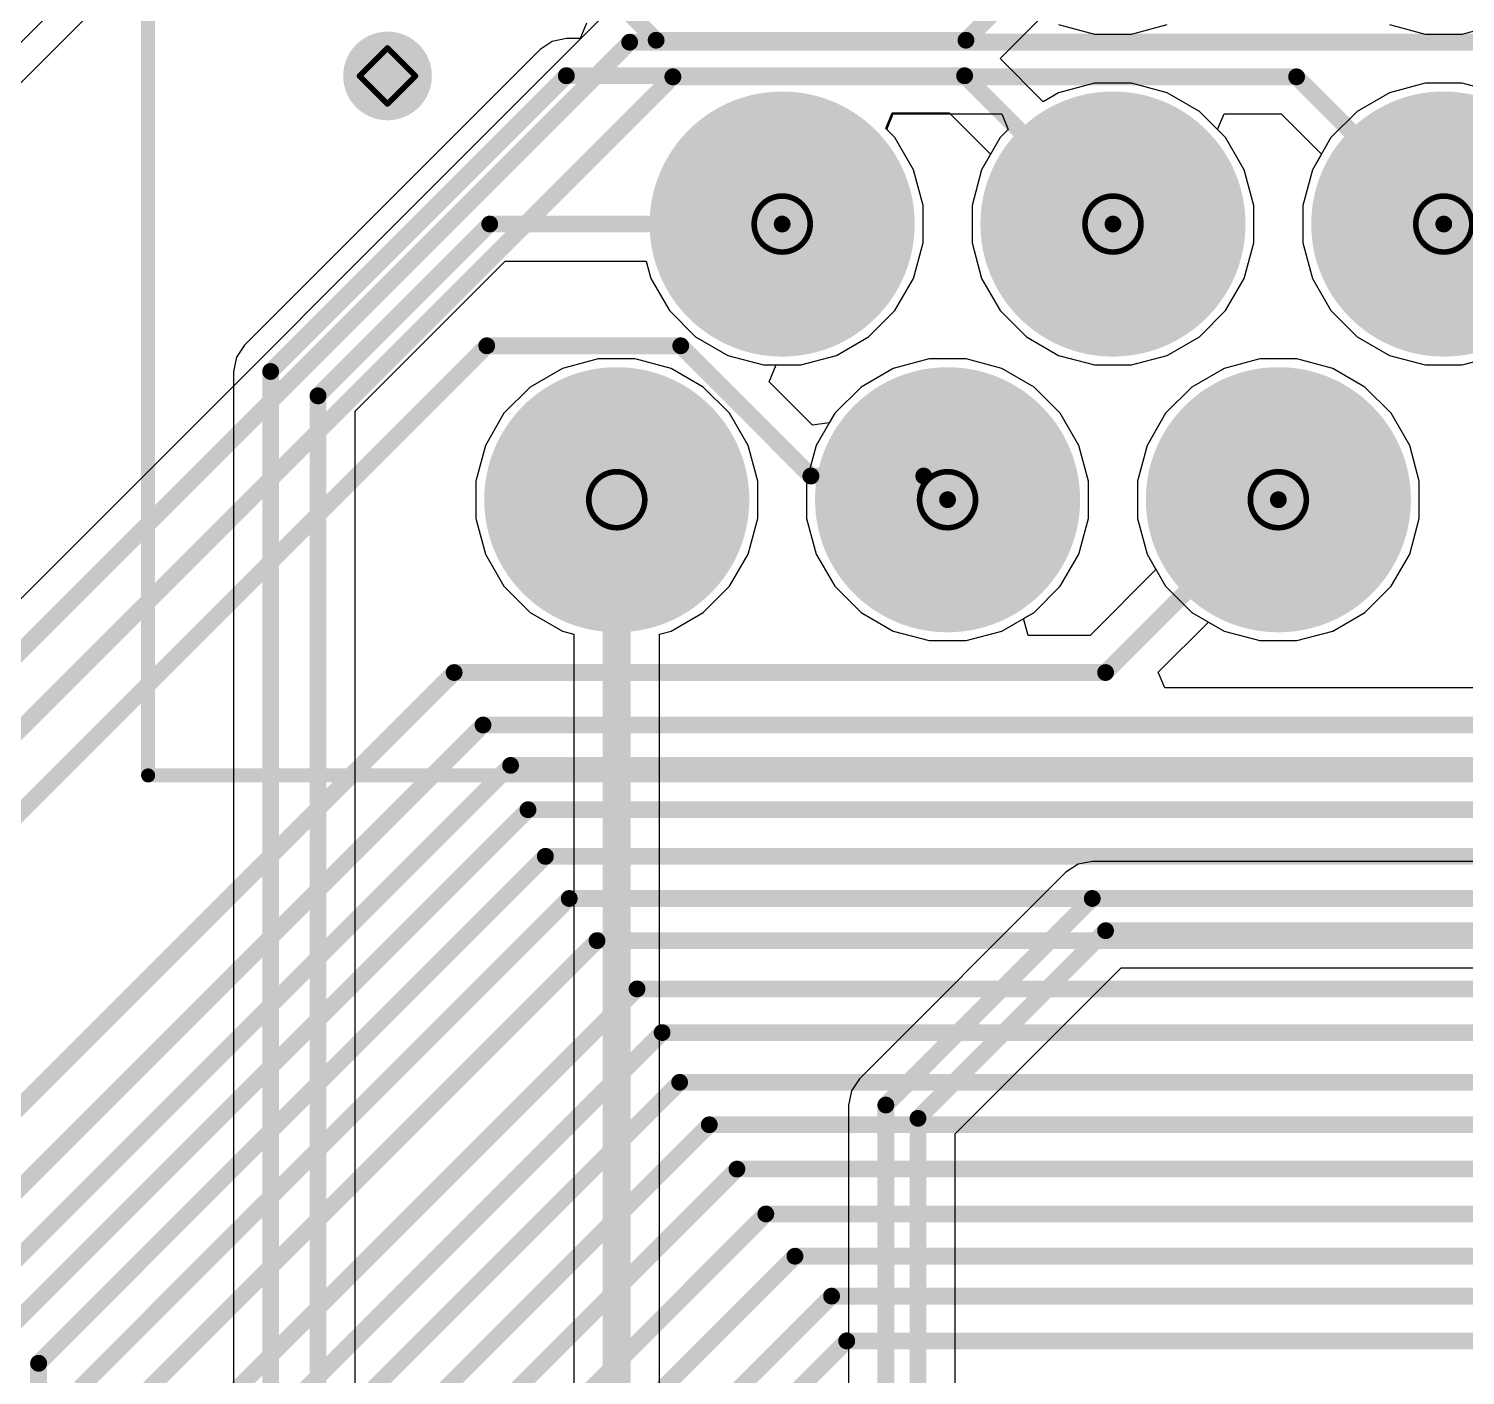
# Model space of a CAD drawing. Header units: inches. Extents: x -31 to 249, y -28 to 261.
# Drawn here: x 9.47 to 22.5, y 62.77 to 74.98 of the extents above; entities that cross this region are included whole.
import ezdxf

# ---------------------------------------------------------------- set-up
doc = ezdxf.new("R2010")
doc.units = ezdxf.units.IN
for name, color, linetype in [('Bottom Layer', 5, 'Continuous'), ('Bottom Solder', 6, 'Continuous'), ('Drill Drawing', 1, 'Continuous'), ('Mechanical 15', 56, 'Continuous'), ('Multi-Layer', 9, 'Continuous'), ('Pad Holes', 156, 'Continuous'), ('Top Layer', 1, 'Continuous'), ('Top Overlay', 2, 'Continuous'), ('Top Paste', 8, 'Continuous'), ('Top Solder', 216, 'Continuous'), ('Via Holes', 16, 'Continuous')]:
    doc.layers.add(name, color=color, linetype=linetype)

# ---------------------------------------------------------------- blocks, each defined once
blk = doc.blocks.new('CS1C470M_CRD54_9')
at = {"layer": 'Top Layer'}
for points in [[(-3.5, 0.55), (-0.7, 0.55), (-0.7, -0.55), (-3.5, -0.55)], [(0.7, 0.55), (3.5, 0.55), (3.5, -0.55), (0.7, -0.55)]]:
    blk.add_hatch(color=1, dxfattribs=at).paths.add_polyline_path(points)
at = {"layer": 'Top Paste'}
for points in [[(-3.5, 0.55), (-0.7, 0.55), (-0.7, -0.55), (-3.5, -0.55)], [(0.7, 0.55), (3.5, 0.55), (3.5, -0.55), (0.7, -0.55)]]:
    blk.add_hatch(color=8, dxfattribs=at).paths.add_polyline_path(points)
at = {"layer": 'Top Solder'}
for points in [[(-3.551, 0.601), (-0.649, 0.601), (-0.649, -0.601), (-3.551, -0.601)], [(0.649, 0.601), (3.551, 0.601), (3.551, -0.601), (0.649, -0.601)]]:
    blk.add_hatch(color=216, dxfattribs=at).paths.add_polyline_path(points)
at = {"layer": 'Mechanical 15'}
for p, q in [((-1.896, 0.48), (-2.04, 0.48)), ((-2.04, 0.48), (-2.04, -0.48)), ((-1.896, -0.48), (-1.896, 0.48)), ((-1.68, 0.072), (-2.256, 0.072)), ((-2.256, 0.072), (-2.256, -0.072)), ((-1.68, -0.072), (-1.68, 0.072)), ((1.68, 0.072), (2.256, 0.072)), ((1.68, -0.072), (1.68, 0.072)), ((2.256, 0.072), (2.256, -0.072)), ((-2.256, -0.072), (-1.68, -0.072)), ((2.256, -0.072), (1.68, -0.072)), ((-2.04, -0.48), (-1.896, -0.48))]:
    blk.add_line(p, q, dxfattribs=at)
at = {"layer": 'Top Overlay'}
for points in [[(-1.349, 2.649, 0.127, 0.127, 0), (-2.659, 1.341, 0.127, 0.127, 0)], [(-1.349, 2.649, 0.127, 0.127, 0), (2.659, 2.649, 0.127, 0.127, 0)], [(2.659, 2.649, 0.127, 0.127, 0), (2.659, 0.607, 0.127, 0.127, 0)], [(-2.659, 1.341, 0.127, 0.127, 0), (-2.659, 0.607, 0.127, 0.127, 0)], [(-3.116, 1.194, 0.127, 0.127, 0), (-3.116, 0.737, 0.127, 0.127, 0)], [(-3.344, 0.965, 0.127, 0.127, 0), (-2.887, 0.965, 0.127, 0.127, 0)], [(-2.659, -0.607, 0.127, 0.127, 0), (-2.659, -1.331, 0.127, 0.127, 0)], [(2.649, -0.607, 0.127, 0.127, 0), (2.649, -2.619, 0.127, 0.127, 0)], [(-2.659, -1.331, 0.127, 0.127, 0), (-1.372, -2.619, 0.127, 0.127, 0)], [(-1.372, -2.619, 0.127, 0.127, 0), (2.649, -2.619, 0.127, 0.127, 0)]]:
    blk.add_lwpolyline(points, format="xyseb", dxfattribs=at)
for points in [[(-1.38, 2.649, 0.0635, 0.0635, 1), (-1.317, 2.649, 0.0635, 0.0635, 1)], [(-1.38, 2.649, 0.0635, 0.0635, 1), (-1.317, 2.649, 0.0635, 0.0635, 1)], [(2.628, 2.649, 0.0635, 0.0635, 1), (2.691, 2.649, 0.0635, 0.0635, 1)], [(2.628, 2.649, 0.0635, 0.0635, 1), (2.691, 2.649, 0.0635, 0.0635, 1)], [(-2.691, 1.341, 0.0635, 0.0635, 1), (-2.628, 1.341, 0.0635, 0.0635, 1)], [(-2.691, 1.341, 0.0635, 0.0635, 1), (-2.628, 1.341, 0.0635, 0.0635, 1)], [(-3.148, 1.194, 0.0635, 0.0635, 1), (-3.084, 1.194, 0.0635, 0.0635, 1)], [(-3.376, 0.965, 0.0635, 0.0635, 1), (-3.313, 0.965, 0.0635, 0.0635, 1)], [(-2.919, 0.965, 0.0635, 0.0635, 1), (-2.855, 0.965, 0.0635, 0.0635, 1)], [(-3.148, 0.737, 0.0635, 0.0635, 1), (-3.084, 0.737, 0.0635, 0.0635, 1)], [(-2.691, 0.607, 0.0635, 0.0635, 1), (-2.628, 0.607, 0.0635, 0.0635, 1)], [(2.628, 0.607, 0.0635, 0.0635, 1), (2.691, 0.607, 0.0635, 0.0635, 1)], [(-2.691, -0.607, 0.0635, 0.0635, 1), (-2.628, -0.607, 0.0635, 0.0635, 1)], [(2.617, -0.607, 0.0635, 0.0635, 1), (2.681, -0.607, 0.0635, 0.0635, 1)], [(-2.691, -1.331, 0.0635, 0.0635, 1), (-2.628, -1.331, 0.0635, 0.0635, 1)], [(-2.691, -1.331, 0.0635, 0.0635, 1), (-2.628, -1.331, 0.0635, 0.0635, 1)], [(-1.403, -2.619, 0.0635, 0.0635, 1), (-1.34, -2.619, 0.0635, 0.0635, 1)], [(-1.403, -2.619, 0.0635, 0.0635, 1), (-1.34, -2.619, 0.0635, 0.0635, 1)], [(2.617, -2.619, 0.0635, 0.0635, 1), (2.681, -2.619, 0.0635, 0.0635, 1)], [(2.617, -2.619, 0.0635, 0.0635, 1), (2.681, -2.619, 0.0635, 0.0635, 1)]]:
    blk.add_lwpolyline(points, format="xyseb", close=True, dxfattribs=at)
blk = doc.blocks.new('6437288_3_41')
at = {"layer": 'Bottom Layer'}
h = blk.add_hatch(color=5, dxfattribs=at)
edge = h.paths.add_edge_path()
edge.add_arc((22.25, 7.25), 1.1, 0, 360)
h = blk.add_hatch(color=5, dxfattribs=at)
edge = h.paths.add_edge_path()
edge.add_arc((25.25, 7.25), 1.1, 0, 360)
h = blk.add_hatch(color=5, dxfattribs=at)
edge = h.paths.add_edge_path()
edge.add_arc((28.25, 7.25), 1.1, 0, 360)
h = blk.add_hatch(color=5, dxfattribs=at)
edge = h.paths.add_edge_path()
edge.add_arc((20.75, 4.75), 1.1, 0, 360)
h = blk.add_hatch(color=5, dxfattribs=at)
edge = h.paths.add_edge_path()
edge.add_arc((23.75, 4.75), 1.1, 0, 360)
h = blk.add_hatch(color=5, dxfattribs=at)
edge = h.paths.add_edge_path()
edge.add_arc((26.75, 4.75), 1.1, 0, 360)
at = {"layer": 'Bottom Solder'}
h = blk.add_hatch(color=6, dxfattribs=at)
edge = h.paths.add_edge_path()
edge.add_arc((22.25, 7.25), 1.202, 0, 360)
h = blk.add_hatch(color=6, dxfattribs=at)
edge = h.paths.add_edge_path()
edge.add_arc((25.25, 7.25), 1.202, 0, 360)
h = blk.add_hatch(color=6, dxfattribs=at)
edge = h.paths.add_edge_path()
edge.add_arc((28.25, 7.25), 1.202, 0, 360)
h = blk.add_hatch(color=6, dxfattribs=at)
edge = h.paths.add_edge_path()
edge.add_arc((20.75, 4.75), 1.202, 0, 360)
h = blk.add_hatch(color=6, dxfattribs=at)
edge = h.paths.add_edge_path()
edge.add_arc((23.75, 4.75), 1.202, 0, 360)
h = blk.add_hatch(color=6, dxfattribs=at)
edge = h.paths.add_edge_path()
edge.add_arc((26.75, 4.75), 1.202, 0, 360)
at = {"layer": 'Multi-Layer'}
h = blk.add_hatch(color=9, dxfattribs=at)
edge = h.paths.add_edge_path()
edge.add_arc((22.25, 7.25), 1.1, 0, 360)
h = blk.add_hatch(color=9, dxfattribs=at)
edge = h.paths.add_edge_path()
edge.add_arc((25.25, 7.25), 1.1, 0, 360)
h = blk.add_hatch(color=9, dxfattribs=at)
edge = h.paths.add_edge_path()
edge.add_arc((28.25, 7.25), 1.1, 0, 360)
h = blk.add_hatch(color=9, dxfattribs=at)
edge = h.paths.add_edge_path()
edge.add_arc((20.75, 4.75), 1.1, 0, 360)
h = blk.add_hatch(color=9, dxfattribs=at)
edge = h.paths.add_edge_path()
edge.add_arc((23.75, 4.75), 1.1, 0, 360)
h = blk.add_hatch(color=9, dxfattribs=at)
edge = h.paths.add_edge_path()
edge.add_arc((26.75, 4.75), 1.1, 0, 360)
at = {"layer": 'Pad Holes'}
h = blk.add_hatch(color=7, dxfattribs=at)
edge = h.paths.add_edge_path()
edge.add_arc((22.25, 7.25), 0.65, 0, 360)
h = blk.add_hatch(color=7, dxfattribs=at)
edge = h.paths.add_edge_path()
edge.add_arc((25.25, 7.25), 0.65, 0, 360)
h = blk.add_hatch(color=7, dxfattribs=at)
edge = h.paths.add_edge_path()
edge.add_arc((28.25, 7.25), 0.65, 0, 360)
h = blk.add_hatch(color=7, dxfattribs=at)
edge = h.paths.add_edge_path()
edge.add_arc((20.75, 4.75), 0.65, 0, 360)
h = blk.add_hatch(color=7, dxfattribs=at)
edge = h.paths.add_edge_path()
edge.add_arc((23.75, 4.75), 0.65, 0, 360)
h = blk.add_hatch(color=7, dxfattribs=at)
edge = h.paths.add_edge_path()
edge.add_arc((26.75, 4.75), 0.65, 0, 360)
at = {"layer": 'Top Layer'}
h = blk.add_hatch(color=1, dxfattribs=at)
edge = h.paths.add_edge_path()
edge.add_arc((22.25, 7.25), 1.1, 0, 360)
h = blk.add_hatch(color=1, dxfattribs=at)
edge = h.paths.add_edge_path()
edge.add_arc((25.25, 7.25), 1.1, 0, 360)
h = blk.add_hatch(color=1, dxfattribs=at)
edge = h.paths.add_edge_path()
edge.add_arc((28.25, 7.25), 1.1, 0, 360)
h = blk.add_hatch(color=1, dxfattribs=at)
edge = h.paths.add_edge_path()
edge.add_arc((20.75, 4.75), 1.1, 0, 360)
h = blk.add_hatch(color=1, dxfattribs=at)
edge = h.paths.add_edge_path()
edge.add_arc((23.75, 4.75), 1.1, 0, 360)
h = blk.add_hatch(color=1, dxfattribs=at)
edge = h.paths.add_edge_path()
edge.add_arc((26.75, 4.75), 1.1, 0, 360)
at = {"layer": 'Top Solder'}
h = blk.add_hatch(color=216, dxfattribs=at)
edge = h.paths.add_edge_path()
edge.add_arc((22.25, 7.25), 1.202, 0, 360)
h = blk.add_hatch(color=216, dxfattribs=at)
edge = h.paths.add_edge_path()
edge.add_arc((25.25, 7.25), 1.202, 0, 360)
h = blk.add_hatch(color=216, dxfattribs=at)
edge = h.paths.add_edge_path()
edge.add_arc((28.25, 7.25), 1.202, 0, 360)
h = blk.add_hatch(color=216, dxfattribs=at)
edge = h.paths.add_edge_path()
edge.add_arc((20.75, 4.75), 1.202, 0, 360)
h = blk.add_hatch(color=216, dxfattribs=at)
edge = h.paths.add_edge_path()
edge.add_arc((23.75, 4.75), 1.202, 0, 360)
h = blk.add_hatch(color=216, dxfattribs=at)
edge = h.paths.add_edge_path()
edge.add_arc((26.75, 4.75), 1.202, 0, 360)
at = {"layer": 'Top Overlay'}
for points in [[(32.5, 9.75, 0.127, 0.127, 0), (-32.5, 9.75, 0.127, 0.127, 0)], [(32.5, 9.75, 0.127, 0.127, 0), (32.5, -3.75, 0.127, 0.127, 0)]]:
    blk.add_lwpolyline(points, format="xyseb", dxfattribs=at)
blk.add_lwpolyline([(32.468, 9.75, 0.0635, 0.0635, 1), (32.532, 9.75, 0.0635, 0.0635, 1)], format="xyseb", close=True, dxfattribs=at)
blk.add_lwpolyline([(32.468, 9.75, 0.0635, 0.0635, 1), (32.532, 9.75, 0.0635, 0.0635, 1)], format="xyseb", close=True, dxfattribs=at)

msp = doc.modelspace()

# ---------------------------------------------------------------- hatches: boundary and pattern name
at = {"layer": 'Bottom Layer'}
h = msp.add_hatch(color=5, dxfattribs=at)
edge = h.paths.add_edge_path()
edge.add_arc((12.722, 74.549), 0.3, 0, 360)
at = {"layer": 'Bottom Solder'}
h = msp.add_hatch(color=6, dxfattribs=at)
edge = h.paths.add_edge_path()
edge.add_arc((12.722, 74.549), 0.402, 0, 360)
at = {"layer": 'Top Layer'}
h = msp.add_hatch(color=1, dxfattribs=at)
edge = h.paths.add_edge_path()
edge.add_arc((12.722, 74.549), 0.3, 0, 360)
at = {"layer": 'Top Solder'}
h = msp.add_hatch(color=216, dxfattribs=at)
edge = h.paths.add_edge_path()
edge.add_arc((12.722, 74.549), 0.402, 0, 360)
at = {"layer": 'Via Holes'}
h = msp.add_hatch(color=7, dxfattribs=at)
edge = h.paths.add_edge_path()
edge.add_arc((12.722, 74.549), 0.15, 0, 360)

# ---------------------------------------------------------------- linework, layer by layer
at = {"layer": 'Bottom Layer'}
for p, q in [((10.008, 75.465), (5.004, 70.462)), ((5.263, 70.354), (10.191, 75.282)), ((14.68, 75.093), (6.47, 66.883)), ((17.25, 74.063), (17.309, 74.204)), ((17.309, 74.204), (18.293, 74.204)), ((18.293, 74.204), (18.351, 74.063)), ((20.25, 74.063), (20.309, 74.204)), ((20.309, 74.204), (20.826, 74.204)), ((20.826, 74.204), (21.191, 73.839)), ((17.323, 73.99), (17.25, 74.063)), ((18.351, 74.063), (18.278, 73.99)), ((20.323, 73.99), (20.25, 74.063)), ((17.492, 73.699), (17.323, 73.99)), ((18.278, 73.99), (18.11, 73.699)), ((20.492, 73.699), (20.323, 73.99)), ((21.191, 73.839), (21.11, 73.699)), ((17.579, 73.374), (17.492, 73.699)), ((18.11, 73.699), (18.023, 73.374)), ((20.579, 73.374), (20.492, 73.699)), ((21.11, 73.699), (21.023, 73.374)), ((17.579, 73.037), (17.579, 73.374)), ((18.023, 73.374), (18.023, 73.037)), ((20.579, 73.037), (20.579, 73.374)), ((21.023, 73.374), (21.023, 73.037)), ((17.492, 72.712), (17.579, 73.037)), ((18.023, 73.037), (18.11, 72.712)), ((20.492, 72.712), (20.579, 73.037)), ((21.023, 73.037), (21.11, 72.712)), ((17.323, 72.421), (17.492, 72.712)), ((18.11, 72.712), (18.278, 72.421)), ((20.323, 72.421), (20.492, 72.712)), ((21.11, 72.712), (21.278, 72.421)), ((17.085, 72.183), (17.323, 72.421)), ((18.278, 72.421), (18.516, 72.183)), ((20.085, 72.183), (20.323, 72.421)), ((21.278, 72.421), (21.516, 72.183)), ((16.794, 72.015), (17.085, 72.183)), ((18.516, 72.183), (18.808, 72.015)), ((19.794, 72.015), (20.085, 72.183)), ((21.516, 72.183), (21.808, 72.015)), ((16.184, 71.775), (16.247, 71.928)), ((16.247, 71.928), (16.469, 71.928)), ((16.469, 71.928), (16.794, 72.015)), ((17.633, 71.983), (17.308, 71.896)), ((17.969, 71.983), (17.633, 71.983)), ((18.294, 71.896), (17.969, 71.983)), ((18.808, 72.015), (19.133, 71.928)), ((19.133, 71.928), (19.469, 71.928)), ((19.469, 71.928), (19.794, 72.015)), ((20.633, 71.983), (20.308, 71.896)), ((20.969, 71.983), (20.633, 71.983)), ((21.294, 71.896), (20.969, 71.983)), ((21.808, 72.015), (22.133, 71.928)), ((22.133, 71.928), (22.469, 71.928)), ((22.469, 71.928), (22.794, 72.015)), ((17.308, 71.896), (17.016, 71.728)), ((18.585, 71.728), (18.294, 71.896)), ((20.308, 71.896), (20.016, 71.728)), ((21.585, 71.728), (21.294, 71.896)), ((16.577, 71.383), (16.184, 71.775)), ((17.016, 71.728), (16.778, 71.49)), ((18.823, 71.49), (18.585, 71.728)), ((20.016, 71.728), (19.778, 71.49)), ((21.823, 71.49), (21.585, 71.728)), ((16.728, 71.402), (16.577, 71.383)), ((16.778, 71.49), (16.728, 71.402)), ((18.992, 71.199), (18.823, 71.49)), ((19.778, 71.49), (19.61, 71.199)), ((21.992, 71.199), (21.823, 71.49)), ((19.079, 70.874), (18.992, 71.199)), ((19.61, 71.199), (19.523, 70.874)), ((22.079, 70.874), (21.992, 71.199)), ((19.079, 70.537), (19.079, 70.874)), ((19.523, 70.874), (19.523, 70.537)), ((22.079, 70.537), (22.079, 70.874)), ((18.992, 70.212), (19.079, 70.537)), ((19.523, 70.537), (19.61, 70.212)), ((21.992, 70.212), (22.079, 70.537)), ((18.823, 69.921), (18.992, 70.212)), ((19.61, 70.212), (19.691, 70.072)), ((21.823, 69.921), (21.992, 70.212)), ((19.691, 70.072), (19.095, 69.476)), ((18.585, 69.683), (18.823, 69.921)), ((21.585, 69.683), (21.823, 69.921)), ((18.49, 69.628), (18.585, 69.683)), ((18.531, 69.476), (18.49, 69.628)), ((19.712, 69.141), (20.167, 69.596)), ((20.167, 69.596), (20.308, 69.515)), ((21.294, 69.515), (21.585, 69.683)), ((19.095, 69.476), (18.531, 69.476)), ((20.308, 69.515), (20.633, 69.428)), ((20.969, 69.428), (21.294, 69.515)), ((20.633, 69.428), (20.969, 69.428)), ((19.77, 69), (19.712, 69.141)), ((33.451, 69), (19.77, 69))]:
    msp.add_line(p, q, dxfattribs=at)
for points in [[(6.708, 66.645, 0.152, 0.152, 0), (14.918, 74.855, 0.152, 0.152, 0)], [(14.918, 74.855, 0.152, 0.152, 0), (23.651, 74.855, 0.152, 0.152, 0)], [(7.12, 66.351, 0.152, 0.152, 0), (15.309, 74.541, 0.152, 0.152, 0)], [(15.309, 74.541, 0.152, 0.152, 0), (20.966, 74.541, 0.152, 0.152, 0)], [(20.966, 74.541, 0.152, 0.152, 0), (22.301, 73.206, 0.152, 0.152, 0)], [(7.554, 66.034, 0.152, 0.152, 0), (13.622, 72.102, 0.152, 0.152, 0)], [(13.622, 72.102, 0.152, 0.152, 0), (15.381, 72.102, 0.152, 0.152, 0)], [(15.381, 72.102, 0.152, 0.152, 0), (16.561, 70.921, 0.152, 0.152, 0)], [(16.561, 70.921, 0.152, 0.152, 0), (17.585, 70.921, 0.152, 0.152, 0)], [(17.585, 70.921, 0.152, 0.152, 0), (17.801, 70.706, 0.152, 0.152, 0)], [(19.234, 69.139, 0.152, 0.152, 0), (20.801, 70.706, 0.152, 0.152, 0)], [(7.979, 63.792, 0.152, 0.152, 0), (13.326, 69.139, 0.152, 0.152, 0)], [(13.326, 69.139, 0.152, 0.152, 0), (19.234, 69.139, 0.152, 0.152, 0)], [(8.398, 63.473, 0.152, 0.152, 0), (13.588, 68.663, 0.152, 0.152, 0)], [(13.588, 68.663, 0.152, 0.152, 0), (33.591, 68.663, 0.152, 0.152, 0)], [(8.793, 63.252, 0.152, 0.152, 0), (13.838, 68.297, 0.152, 0.152, 0)], [(13.838, 68.297, 0.152, 0.152, 0), (33.784, 68.297, 0.152, 0.152, 0)], [(9.17, 63.069, 0.152, 0.152, 0), (13.996, 67.895, 0.152, 0.152, 0)], [(13.996, 67.895, 0.152, 0.152, 0), (33.947, 67.895, 0.152, 0.152, 0)], [(9.557, 62.875, 0.152, 0.152, 0), (14.154, 67.472, 0.152, 0.152, 0)], [(14.154, 67.472, 0.152, 0.152, 0), (34.093, 67.472, 0.152, 0.152, 0)], [(9.933, 62.652, 0.152, 0.152, 0), (14.37, 67.09, 0.152, 0.152, 0)], [(14.37, 67.09, 0.152, 0.152, 0), (34.285, 67.09, 0.152, 0.152, 0)], [(10.33, 62.416, 0.152, 0.152, 0), (14.622, 66.708, 0.152, 0.152, 0)], [(14.622, 66.708, 0.152, 0.152, 0), (34.501, 66.708, 0.152, 0.152, 0)], [(10.86, 62.145, 0.152, 0.152, 0), (14.985, 66.27, 0.152, 0.152, 0)], [(14.985, 66.27, 0.152, 0.152, 0), (45.865, 66.27, 0.152, 0.152, 0)], [(11.248, 61.91, 0.152, 0.152, 0), (15.212, 65.874, 0.152, 0.152, 0)], [(15.212, 65.874, 0.152, 0.152, 0), (48.47, 65.874, 0.152, 0.152, 0)], [(11.636, 61.687, 0.152, 0.152, 0), (15.371, 65.423, 0.152, 0.152, 0)], [(15.371, 65.423, 0.152, 0.152, 0), (50.226, 65.423, 0.152, 0.152, 0)], [(12.02, 61.418, 0.152, 0.152, 0), (15.64, 65.038, 0.152, 0.152, 0)], [(15.64, 65.038, 0.152, 0.152, 0), (50.634, 65.038, 0.152, 0.152, 0)], [(12.385, 61.13, 0.152, 0.152, 0), (15.891, 64.636, 0.152, 0.152, 0)], [(15.891, 64.636, 0.152, 0.152, 0), (52.433, 64.636, 0.152, 0.152, 0)], [(12.799, 60.874, 0.152, 0.152, 0), (16.153, 64.229, 0.152, 0.152, 0)], [(16.153, 64.229, 0.152, 0.152, 0), (52.824, 64.229, 0.152, 0.152, 0)], [(13.204, 60.633, 0.152, 0.152, 0), (16.417, 63.846, 0.152, 0.152, 0)], [(16.417, 63.846, 0.152, 0.152, 0), (55.441, 63.846, 0.152, 0.152, 0)], [(13.646, 60.381, 0.152, 0.152, 0), (16.749, 63.484, 0.152, 0.152, 0)], [(16.749, 63.484, 0.152, 0.152, 0), (58.079, 63.484, 0.152, 0.152, 0)], [(14.069, 60.26, 0.152, 0.152, 0), (16.886, 63.078, 0.152, 0.152, 0)], [(16.886, 63.078, 0.152, 0.152, 0), (60.673, 63.078, 0.152, 0.152, 0)], [(9.557, 19.267, 0.152, 0.152, 0), (9.557, 62.875, 0.152, 0.152, 0)]]:
    msp.add_lwpolyline(points, format="xyseb", dxfattribs=at)
for points in [[(14.88, 74.855, 0.0762, 0.0762, 1), (14.956, 74.855, 0.0762, 0.0762, 1)], [(14.88, 74.855, 0.0762, 0.0762, 1), (14.956, 74.855, 0.0762, 0.0762, 1)], [(15.271, 74.541, 0.0762, 0.0762, 1), (15.348, 74.541, 0.0762, 0.0762, 1)], [(15.271, 74.541, 0.0762, 0.0762, 1), (15.348, 74.541, 0.0762, 0.0762, 1)], [(20.928, 74.541, 0.0762, 0.0762, 1), (21.004, 74.541, 0.0762, 0.0762, 1)], [(20.928, 74.541, 0.0762, 0.0762, 1), (21.004, 74.541, 0.0762, 0.0762, 1)], [(22.263, 73.206, 0.0762, 0.0762, 1), (22.339, 73.206, 0.0762, 0.0762, 1)], [(13.584, 72.102, 0.0762, 0.0762, 1), (13.66, 72.102, 0.0762, 0.0762, 1)], [(13.584, 72.102, 0.0762, 0.0762, 1), (13.66, 72.102, 0.0762, 0.0762, 1)], [(15.343, 72.102, 0.0762, 0.0762, 1), (15.419, 72.102, 0.0762, 0.0762, 1)], [(15.343, 72.102, 0.0762, 0.0762, 1), (15.419, 72.102, 0.0762, 0.0762, 1)], [(16.523, 70.921, 0.0762, 0.0762, 1), (16.6, 70.921, 0.0762, 0.0762, 1)], [(16.523, 70.921, 0.0762, 0.0762, 1), (16.6, 70.921, 0.0762, 0.0762, 1)], [(17.547, 70.921, 0.0762, 0.0762, 1), (17.623, 70.921, 0.0762, 0.0762, 1)], [(17.547, 70.921, 0.0762, 0.0762, 1), (17.623, 70.921, 0.0762, 0.0762, 1)], [(17.763, 70.706, 0.0762, 0.0762, 1), (17.839, 70.706, 0.0762, 0.0762, 1)], [(20.763, 70.706, 0.0762, 0.0762, 1), (20.839, 70.706, 0.0762, 0.0762, 1)], [(13.288, 69.139, 0.0762, 0.0762, 1), (13.364, 69.139, 0.0762, 0.0762, 1)], [(13.288, 69.139, 0.0762, 0.0762, 1), (13.364, 69.139, 0.0762, 0.0762, 1)], [(19.196, 69.139, 0.0762, 0.0762, 1), (19.272, 69.139, 0.0762, 0.0762, 1)], [(19.196, 69.139, 0.0762, 0.0762, 1), (19.272, 69.139, 0.0762, 0.0762, 1)], [(13.55, 68.663, 0.0762, 0.0762, 1), (13.626, 68.663, 0.0762, 0.0762, 1)], [(13.55, 68.663, 0.0762, 0.0762, 1), (13.626, 68.663, 0.0762, 0.0762, 1)], [(13.8, 68.297, 0.0762, 0.0762, 1), (13.876, 68.297, 0.0762, 0.0762, 1)], [(13.8, 68.297, 0.0762, 0.0762, 1), (13.876, 68.297, 0.0762, 0.0762, 1)], [(13.958, 67.895, 0.0762, 0.0762, 1), (14.034, 67.895, 0.0762, 0.0762, 1)], [(13.958, 67.895, 0.0762, 0.0762, 1), (14.034, 67.895, 0.0762, 0.0762, 1)], [(14.115, 67.472, 0.0762, 0.0762, 1), (14.192, 67.472, 0.0762, 0.0762, 1)], [(14.115, 67.472, 0.0762, 0.0762, 1), (14.192, 67.472, 0.0762, 0.0762, 1)], [(14.332, 67.09, 0.0762, 0.0762, 1), (14.408, 67.09, 0.0762, 0.0762, 1)], [(14.332, 67.09, 0.0762, 0.0762, 1), (14.408, 67.09, 0.0762, 0.0762, 1)], [(14.584, 66.708, 0.0762, 0.0762, 1), (14.66, 66.708, 0.0762, 0.0762, 1)], [(14.584, 66.708, 0.0762, 0.0762, 1), (14.66, 66.708, 0.0762, 0.0762, 1)], [(14.947, 66.27, 0.0762, 0.0762, 1), (15.023, 66.27, 0.0762, 0.0762, 1)], [(14.947, 66.27, 0.0762, 0.0762, 1), (15.023, 66.27, 0.0762, 0.0762, 1)], [(15.174, 65.874, 0.0762, 0.0762, 1), (15.25, 65.874, 0.0762, 0.0762, 1)], [(15.174, 65.874, 0.0762, 0.0762, 1), (15.25, 65.874, 0.0762, 0.0762, 1)], [(15.333, 65.423, 0.0762, 0.0762, 1), (15.409, 65.423, 0.0762, 0.0762, 1)], [(15.333, 65.423, 0.0762, 0.0762, 1), (15.409, 65.423, 0.0762, 0.0762, 1)], [(15.602, 65.038, 0.0762, 0.0762, 1), (15.678, 65.038, 0.0762, 0.0762, 1)], [(15.602, 65.038, 0.0762, 0.0762, 1), (15.678, 65.038, 0.0762, 0.0762, 1)], [(15.853, 64.636, 0.0762, 0.0762, 1), (15.929, 64.636, 0.0762, 0.0762, 1)], [(15.853, 64.636, 0.0762, 0.0762, 1), (15.929, 64.636, 0.0762, 0.0762, 1)], [(16.115, 64.229, 0.0762, 0.0762, 1), (16.191, 64.229, 0.0762, 0.0762, 1)], [(16.115, 64.229, 0.0762, 0.0762, 1), (16.191, 64.229, 0.0762, 0.0762, 1)], [(16.379, 63.846, 0.0762, 0.0762, 1), (16.455, 63.846, 0.0762, 0.0762, 1)], [(16.379, 63.846, 0.0762, 0.0762, 1), (16.455, 63.846, 0.0762, 0.0762, 1)], [(16.711, 63.484, 0.0762, 0.0762, 1), (16.787, 63.484, 0.0762, 0.0762, 1)], [(16.711, 63.484, 0.0762, 0.0762, 1), (16.787, 63.484, 0.0762, 0.0762, 1)], [(16.848, 63.078, 0.0762, 0.0762, 1), (16.925, 63.078, 0.0762, 0.0762, 1)], [(16.848, 63.078, 0.0762, 0.0762, 1), (16.925, 63.078, 0.0762, 0.0762, 1)], [(9.519, 62.875, 0.0762, 0.0762, 1), (9.596, 62.875, 0.0762, 0.0762, 1)], [(9.519, 62.875, 0.0762, 0.0762, 1), (9.596, 62.875, 0.0762, 0.0762, 1)]]:
    msp.add_lwpolyline(points, format="xyseb", close=True, dxfattribs=at)
at = {"layer": 'Drill Drawing'}
for points in [[(12.468, 74.549, 0.0508, 0.0508, 0), (12.722, 74.803, 0.0508, 0.0508, 0)], [(12.722, 74.803, 0.0508, 0.0508, 0), (12.976, 74.549, 0.0508, 0.0508, 0)], [(12.468, 74.549, 0.0508, 0.0508, 0), (12.722, 74.295, 0.0508, 0.0508, 0)], [(12.722, 74.295, 0.0508, 0.0508, 0), (12.976, 74.549, 0.0508, 0.0508, 0)]]:
    msp.add_lwpolyline(points, format="xyseb", dxfattribs=at)
for points in [[(12.709, 74.803, 0.0254, 0.0254, 1), (12.734, 74.803, 0.0254, 0.0254, 1)], [(12.709, 74.803, 0.0254, 0.0254, 1), (12.734, 74.803, 0.0254, 0.0254, 1)], [(12.455, 74.549, 0.0254, 0.0254, 1), (12.48, 74.549, 0.0254, 0.0254, 1)], [(12.455, 74.549, 0.0254, 0.0254, 1), (12.48, 74.549, 0.0254, 0.0254, 1)], [(12.963, 74.549, 0.0254, 0.0254, 1), (12.988, 74.549, 0.0254, 0.0254, 1)], [(12.963, 74.549, 0.0254, 0.0254, 1), (12.988, 74.549, 0.0254, 0.0254, 1)], [(12.709, 74.295, 0.0254, 0.0254, 1), (12.734, 74.295, 0.0254, 0.0254, 1)], [(12.709, 74.295, 0.0254, 0.0254, 1), (12.734, 74.295, 0.0254, 0.0254, 1)], [(16.555, 73.206, 0.0508, 0.0508, 1), (16.047, 73.206, 0.0508, 0.0508, 1)], [(19.555, 73.206, 0.0508, 0.0508, 1), (19.047, 73.206, 0.0508, 0.0508, 1)], [(22.555, 73.206, 0.0508, 0.0508, 1), (22.047, 73.206, 0.0508, 0.0508, 1)], [(16.034, 73.206, 0.0254, 0.0254, 1), (16.06, 73.206, 0.0254, 0.0254, 1)], [(16.542, 73.206, 0.0254, 0.0254, 1), (16.568, 73.206, 0.0254, 0.0254, 1)], [(19.034, 73.206, 0.0254, 0.0254, 1), (19.06, 73.206, 0.0254, 0.0254, 1)], [(19.542, 73.206, 0.0254, 0.0254, 1), (19.568, 73.206, 0.0254, 0.0254, 1)], [(22.034, 73.206, 0.0254, 0.0254, 1), (22.06, 73.206, 0.0254, 0.0254, 1)], [(15.055, 70.706, 0.0508, 0.0508, 1), (14.547, 70.706, 0.0508, 0.0508, 1)], [(18.055, 70.706, 0.0508, 0.0508, 1), (17.547, 70.706, 0.0508, 0.0508, 1)], [(21.055, 70.706, 0.0508, 0.0508, 1), (20.547, 70.706, 0.0508, 0.0508, 1)], [(14.534, 70.706, 0.0254, 0.0254, 1), (14.56, 70.706, 0.0254, 0.0254, 1)], [(15.042, 70.706, 0.0254, 0.0254, 1), (15.068, 70.706, 0.0254, 0.0254, 1)], [(17.534, 70.706, 0.0254, 0.0254, 1), (17.56, 70.706, 0.0254, 0.0254, 1)], [(18.042, 70.706, 0.0254, 0.0254, 1), (18.068, 70.706, 0.0254, 0.0254, 1)], [(20.534, 70.706, 0.0254, 0.0254, 1), (20.56, 70.706, 0.0254, 0.0254, 1)], [(21.042, 70.706, 0.0254, 0.0254, 1), (21.068, 70.706, 0.0254, 0.0254, 1)]]:
    msp.add_lwpolyline(points, format="xyseb", close=True, dxfattribs=at)
at = {"layer": 'Top Layer'}
for p, q in [((18.277, 74.706), (18.667, 75.096)), ((14.527, 75.028), (14.468, 74.888)), ((18.808, 75.015), (19.133, 74.928)), ((19.133, 74.928), (19.469, 74.928)), ((19.469, 74.928), (19.794, 75.015)), ((21.808, 75.015), (22.133, 74.928)), ((22.133, 74.928), (22.469, 74.928)), ((22.469, 74.928), (22.794, 75.015)), ((14.105, 74.789), (11.424, 72.107)), ((14.215, 74.862), (14.105, 74.789)), ((14.344, 74.888), (14.215, 74.862)), ((14.468, 74.888), (14.344, 74.888)), ((18.667, 74.315), (18.277, 74.706)), ((18.808, 74.396), (18.667, 74.315)), ((19.133, 74.483), (18.808, 74.396)), ((19.469, 74.483), (19.133, 74.483)), ((19.794, 74.396), (19.469, 74.483)), ((20.085, 74.228), (19.794, 74.396)), ((21.808, 74.396), (21.516, 74.228)), ((22.133, 74.483), (21.808, 74.396)), ((22.469, 74.483), (22.133, 74.483)), ((22.794, 74.396), (22.469, 74.483)), ((17.24, 74.073), (17.298, 74.214)), ((17.298, 74.214), (17.816, 74.214)), ((17.816, 74.214), (18.191, 73.839)), ((20.323, 73.99), (20.085, 74.228)), ((21.516, 74.228), (21.278, 73.99)), ((17.323, 73.99), (17.24, 74.073)), ((17.492, 73.699), (17.323, 73.99)), ((20.492, 73.699), (20.323, 73.99)), ((21.278, 73.99), (21.11, 73.699)), ((18.191, 73.839), (18.11, 73.699)), ((17.579, 73.374), (17.492, 73.699)), ((18.11, 73.699), (18.023, 73.374)), ((20.579, 73.374), (20.492, 73.699)), ((21.11, 73.699), (21.023, 73.374)), ((17.579, 73.037), (17.579, 73.374)), ((18.023, 73.374), (18.023, 73.037)), ((20.579, 73.037), (20.579, 73.374)), ((21.023, 73.374), (21.023, 73.037)), ((17.492, 72.712), (17.579, 73.037)), ((18.023, 73.037), (18.11, 72.712)), ((20.492, 72.712), (20.579, 73.037)), ((21.023, 73.037), (21.11, 72.712)), ((12.428, 71.509), (13.788, 72.869)), ((13.788, 72.869), (15.068, 72.869)), ((15.068, 72.869), (15.11, 72.712)), ((15.11, 72.712), (15.278, 72.421)), ((17.323, 72.421), (17.492, 72.712)), ((18.11, 72.712), (18.278, 72.421)), ((20.323, 72.421), (20.492, 72.712)), ((21.11, 72.712), (21.278, 72.421)), ((15.278, 72.421), (15.516, 72.183)), ((17.085, 72.183), (17.323, 72.421)), ((18.278, 72.421), (18.516, 72.183)), ((20.085, 72.183), (20.323, 72.421)), ((21.278, 72.421), (21.516, 72.183)), ((15.516, 72.183), (15.808, 72.015)), ((16.794, 72.015), (17.085, 72.183)), ((18.516, 72.183), (18.808, 72.015)), ((19.794, 72.015), (20.085, 72.183)), ((21.516, 72.183), (21.808, 72.015)), ((11.424, 72.107), (11.351, 71.998)), ((11.351, 71.998), (11.325, 71.869)), ((14.633, 71.983), (14.308, 71.896)), ((14.969, 71.983), (14.633, 71.983)), ((15.294, 71.896), (14.969, 71.983)), ((15.808, 72.015), (16.133, 71.928)), ((16.133, 71.928), (16.469, 71.928)), ((16.469, 71.928), (16.794, 72.015)), ((17.633, 71.983), (17.308, 71.896)), ((17.969, 71.983), (17.633, 71.983)), ((18.294, 71.896), (17.969, 71.983)), ((18.808, 72.015), (19.133, 71.928)), ((19.133, 71.928), (19.469, 71.928)), ((19.469, 71.928), (19.794, 72.015)), ((20.633, 71.983), (20.308, 71.896)), ((20.969, 71.983), (20.633, 71.983)), ((21.294, 71.896), (20.969, 71.983)), ((21.808, 72.015), (22.133, 71.928)), ((22.133, 71.928), (22.469, 71.928)), ((22.469, 71.928), (22.794, 72.015)), ((11.325, 71.869), (11.325, 15.88)), ((14.308, 71.896), (14.016, 71.728)), ((15.585, 71.728), (15.294, 71.896)), ((17.308, 71.896), (17.016, 71.728)), ((18.585, 71.728), (18.294, 71.896)), ((20.308, 71.896), (20.016, 71.728)), ((21.585, 71.728), (21.294, 71.896)), ((14.016, 71.728), (13.778, 71.49)), ((15.823, 71.49), (15.585, 71.728)), ((17.016, 71.728), (16.778, 71.49)), ((18.823, 71.49), (18.585, 71.728)), ((20.016, 71.728), (19.778, 71.49)), ((21.823, 71.49), (21.585, 71.728)), ((12.428, 16.179), (12.428, 71.509)), ((13.778, 71.49), (13.61, 71.199)), ((15.992, 71.199), (15.823, 71.49)), ((16.778, 71.49), (16.61, 71.199)), ((18.992, 71.199), (18.823, 71.49)), ((19.778, 71.49), (19.61, 71.199)), ((21.992, 71.199), (21.823, 71.49)), ((13.61, 71.199), (13.523, 70.874)), ((16.079, 70.874), (15.992, 71.199)), ((16.61, 71.199), (16.523, 70.874)), ((19.079, 70.874), (18.992, 71.199)), ((19.61, 71.199), (19.523, 70.874)), ((22.079, 70.874), (21.992, 71.199)), ((13.523, 70.874), (13.523, 70.537)), ((16.079, 70.537), (16.079, 70.874)), ((16.523, 70.874), (16.523, 70.537)), ((19.079, 70.537), (19.079, 70.874)), ((19.523, 70.874), (19.523, 70.537)), ((22.079, 70.537), (22.079, 70.874)), ((13.523, 70.537), (13.61, 70.212)), ((15.992, 70.212), (16.079, 70.537)), ((16.523, 70.537), (16.61, 70.212)), ((18.992, 70.212), (19.079, 70.537)), ((19.523, 70.537), (19.61, 70.212)), ((21.992, 70.212), (22.079, 70.537)), ((13.61, 70.212), (13.778, 69.921)), ((15.823, 69.921), (15.992, 70.212)), ((16.61, 70.212), (16.778, 69.921)), ((18.823, 69.921), (18.992, 70.212)), ((19.61, 70.212), (19.778, 69.921)), ((21.823, 69.921), (21.992, 70.212)), ((13.778, 69.921), (14.016, 69.683)), ((15.585, 69.683), (15.823, 69.921)), ((16.778, 69.921), (17.016, 69.683)), ((18.585, 69.683), (18.823, 69.921)), ((19.778, 69.921), (20.016, 69.683)), ((21.585, 69.683), (21.823, 69.921)), ((14.016, 69.683), (14.308, 69.515)), ((15.294, 69.515), (15.585, 69.683)), ((17.016, 69.683), (17.308, 69.515)), ((18.294, 69.515), (18.585, 69.683)), ((20.016, 69.683), (20.308, 69.515)), ((21.294, 69.515), (21.585, 69.683)), ((14.308, 69.515), (14.412, 69.487)), ((14.412, 69.487), (14.412, 59.595)), ((15.189, 69.487), (15.294, 69.515)), ((15.189, 59.756), (15.189, 69.487)), ((17.308, 69.515), (17.633, 69.428)), ((17.969, 69.428), (18.294, 69.515)), ((20.308, 69.515), (20.633, 69.428)), ((20.969, 69.428), (21.294, 69.515)), ((17.633, 69.428), (17.969, 69.428)), ((20.633, 69.428), (20.969, 69.428)), ((18.984, 67.401), (18.875, 67.328)), ((19.113, 67.426), (18.984, 67.401)), ((24.414, 67.426), (19.113, 67.426)), ((18.875, 67.328), (17.003, 65.455)), ((17.87, 64.957), (19.374, 66.461)), ((19.374, 66.461), (24.674, 66.461)), ((17.003, 65.455), (16.93, 65.346)), ((16.93, 65.346), (16.904, 65.217)), ((16.904, 65.217), (16.904, 56.713)), ((17.87, 56.713), (17.87, 64.957))]:
    msp.add_line(p, q, dxfattribs=at)
for points in [[(17.968, 74.873, 0.152, 0.152, 0), (19.301, 76.206, 0.152, 0.152, 0)], [(14.71, 75.321, 0.152, 0.152, 0), (15.158, 74.873, 0.152, 0.152, 0)], [(15.158, 74.873, 0.152, 0.152, 0), (17.968, 74.873, 0.152, 0.152, 0)], [(11.662, 71.869, 0.152, 0.152, 0), (14.344, 74.551, 0.152, 0.152, 0)], [(14.344, 74.551, 0.152, 0.152, 0), (17.956, 74.551, 0.152, 0.152, 0)], [(17.956, 74.551, 0.152, 0.152, 0), (19.301, 73.206, 0.152, 0.152, 0)], [(12.091, 71.648, 0.152, 0.152, 0), (13.649, 73.206, 0.152, 0.152, 0)], [(13.649, 73.206, 0.152, 0.152, 0), (16.301, 73.206, 0.152, 0.152, 0)], [(11.662, 15.88, 0.152, 0.152, 0), (11.662, 71.869, 0.152, 0.152, 0)], [(12.091, 16.04, 0.152, 0.152, 0), (12.091, 71.648, 0.152, 0.152, 0)], [(14.801, 59.595, 0.254, 0.254, 0), (14.801, 70.706, 0.254, 0.254, 0)], [(17.241, 65.217, 0.152, 0.152, 0), (19.113, 67.09, 0.152, 0.152, 0)], [(19.113, 67.09, 0.152, 0.152, 0), (24.553, 67.09, 0.152, 0.152, 0)], [(17.533, 65.096, 0.152, 0.152, 0), (19.234, 66.798, 0.152, 0.152, 0)], [(19.234, 66.798, 0.152, 0.152, 0), (24.674, 66.798, 0.152, 0.152, 0)], [(17.241, 56.561, 0.152, 0.152, 0), (17.241, 65.217, 0.152, 0.152, 0)], [(17.533, 56.561, 0.152, 0.152, 0), (17.533, 65.096, 0.152, 0.152, 0)]]:
    msp.add_lwpolyline(points, format="xyseb", dxfattribs=at)
for points in [[(15.12, 74.873, 0.0762, 0.0762, 1), (15.196, 74.873, 0.0762, 0.0762, 1)], [(15.12, 74.873, 0.0762, 0.0762, 1), (15.196, 74.873, 0.0762, 0.0762, 1)], [(17.93, 74.873, 0.0762, 0.0762, 1), (18.006, 74.873, 0.0762, 0.0762, 1)], [(17.93, 74.873, 0.0762, 0.0762, 1), (18.006, 74.873, 0.0762, 0.0762, 1)], [(14.305, 74.551, 0.0762, 0.0762, 1), (14.382, 74.551, 0.0762, 0.0762, 1)], [(14.305, 74.551, 0.0762, 0.0762, 1), (14.382, 74.551, 0.0762, 0.0762, 1)], [(17.917, 74.551, 0.0762, 0.0762, 1), (17.994, 74.551, 0.0762, 0.0762, 1)], [(17.917, 74.551, 0.0762, 0.0762, 1), (17.994, 74.551, 0.0762, 0.0762, 1)], [(13.611, 73.206, 0.0762, 0.0762, 1), (13.687, 73.206, 0.0762, 0.0762, 1)], [(13.611, 73.206, 0.0762, 0.0762, 1), (13.687, 73.206, 0.0762, 0.0762, 1)], [(16.263, 73.206, 0.0762, 0.0762, 1), (16.339, 73.206, 0.0762, 0.0762, 1)], [(19.263, 73.206, 0.0762, 0.0762, 1), (19.339, 73.206, 0.0762, 0.0762, 1)], [(11.624, 71.869, 0.0762, 0.0762, 1), (11.7, 71.869, 0.0762, 0.0762, 1)], [(11.624, 71.869, 0.0762, 0.0762, 1), (11.7, 71.869, 0.0762, 0.0762, 1)], [(12.053, 71.648, 0.0762, 0.0762, 1), (12.13, 71.648, 0.0762, 0.0762, 1)], [(12.053, 71.648, 0.0762, 0.0762, 1), (12.13, 71.648, 0.0762, 0.0762, 1)], [(14.737, 70.706, 0.127, 0.127, 1), (14.864, 70.706, 0.127, 0.127, 1)], [(19.075, 67.09, 0.0762, 0.0762, 1), (19.151, 67.09, 0.0762, 0.0762, 1)], [(19.075, 67.09, 0.0762, 0.0762, 1), (19.151, 67.09, 0.0762, 0.0762, 1)], [(19.196, 66.798, 0.0762, 0.0762, 1), (19.272, 66.798, 0.0762, 0.0762, 1)], [(19.196, 66.798, 0.0762, 0.0762, 1), (19.272, 66.798, 0.0762, 0.0762, 1)], [(17.203, 65.217, 0.0762, 0.0762, 1), (17.279, 65.217, 0.0762, 0.0762, 1)], [(17.203, 65.217, 0.0762, 0.0762, 1), (17.279, 65.217, 0.0762, 0.0762, 1)], [(17.495, 65.096, 0.0762, 0.0762, 1), (17.571, 65.096, 0.0762, 0.0762, 1)], [(17.495, 65.096, 0.0762, 0.0762, 1), (17.571, 65.096, 0.0762, 0.0762, 1)]]:
    msp.add_lwpolyline(points, format="xyseb", close=True, dxfattribs=at)

# ---------------------------------------------------------------- block references
for name, p, rotation in [('6437288_3_41', (43.051, 77.956), 180), ('CS1C470M_CRD54_9', (23.884, 59.783), 90)]:
    msp.add_blockref(name, p, dxfattribs=dict(rotation=rotation))

doc.saveas('drawing.dxf')
